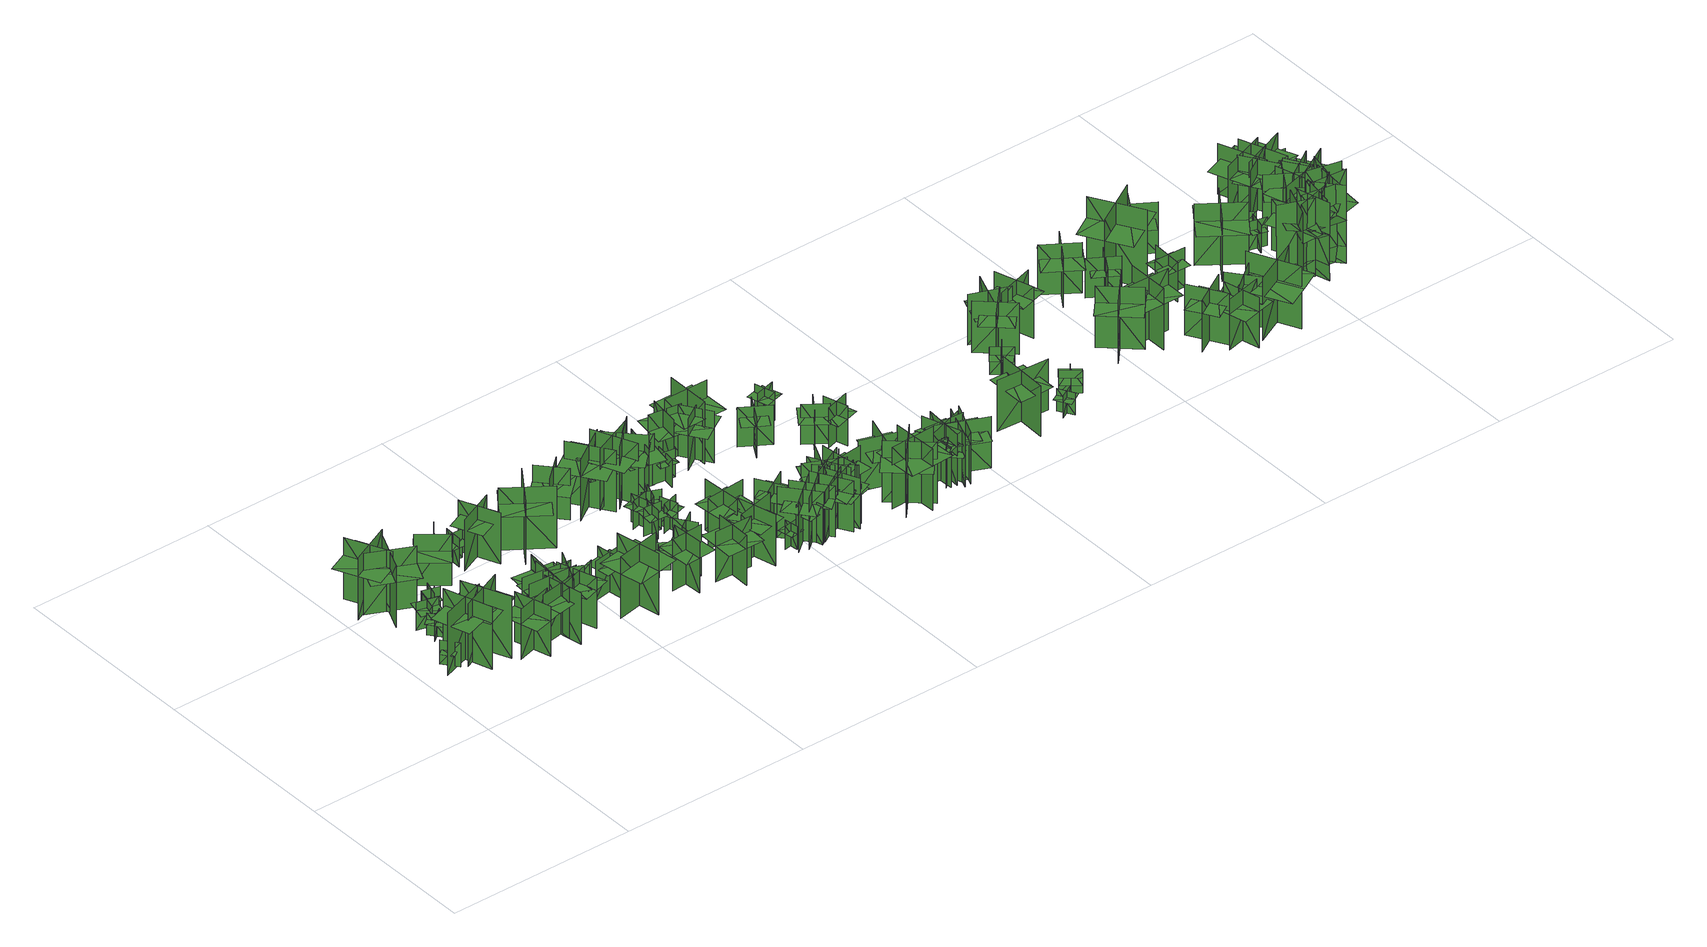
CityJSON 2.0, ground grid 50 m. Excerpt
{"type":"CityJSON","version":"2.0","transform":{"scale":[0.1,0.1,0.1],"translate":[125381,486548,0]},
"CityObjects":{
"tree1":{"type":"SolitaryVegetationObject","geometry":[{"type":"MultiSurface","lod":"1","boundaries":[[[0,1,2]],[[0,2,3]],[[4,5,6]],[[4,6,7]],[[8,9,10]],[[8,10,11]],[[8,11,12]],[[8,12,13]]]}]},
"tree2":{"type":"SolitaryVegetationObject","geometry":[{"type":"MultiSurface","lod":"1","boundaries":[[[14,15,16]],[[14,16,17]],[[18,19,20]],[[18,20,21]],[[22,23,24]],[[22,24,25]],[[22,26,27]],[[22,27,23]]]}]},
"tree3":{"type":"SolitaryVegetationObject","geometry":[{"type":"MultiSurface","lod":"1","boundaries":[[[28,29,30]],[[28,30,31]],[[32,33,34]],[[32,34,35]],[[36,37,38]],[[36,38,39]],[[36,39,40]],[[36,40,41]]]}]},
"tree4":{"type":"SolitaryVegetationObject","geometry":[{"type":"MultiSurface","lod":"1","boundaries":[[[42,43,44]],[[42,44,45]],[[46,47,48]],[[46,48,49]],[[50,51,52]],[[50,52,53]],[[50,53,54]],[[50,54,55]]]}]},
"tree5":{"type":"SolitaryVegetationObject","geometry":[{"type":"MultiSurface","lod":"1","boundaries":[[[56,57,58]],[[56,58,59]],[[60,61,62]],[[60,62,63]],[[64,65,66]],[[64,66,67]],[[64,68,69]],[[64,69,65]]]}]},
"tree6":{"type":"SolitaryVegetationObject","geometry":[{"type":"MultiSurface","lod":"1","boundaries":[[[70,71,72]],[[70,72,73]],[[74,75,76]],[[74,76,77]],[[78,79,80]],[[78,80,81]],[[78,81,82]],[[78,82,83]]]}]},
"tree7":{"type":"SolitaryVegetationObject","geometry":[{"type":"MultiSurface","lod":"1","boundaries":[[[84,85,86]],[[84,86,87]],[[88,89,90]],[[88,90,91]],[[92,93,94]],[[92,94,95]],[[92,95,96]],[[92,96,97]]]}]},
"tree8":{"type":"SolitaryVegetationObject","geometry":[{"type":"MultiSurface","lod":"1","boundaries":[[[98,99,100]],[[98,100,101]],[[102,103,104]],[[102,104,105]],[[106,107,108]],[[106,108,109]],[[106,109,110]],[[106,110,111]]]}]},
"tree9":{"type":"SolitaryVegetationObject","geometry":[{"type":"MultiSurface","lod":"1","boundaries":[[[112,113,114]],[[112,114,115]],[[116,117,118]],[[116,118,119]],[[120,121,122]],[[120,122,123]],[[120,123,124]],[[120,124,125]]]}]},
"tree10":{"type":"SolitaryVegetationObject","geometry":[{"type":"MultiSurface","lod":"1","boundaries":[[[126,127,128]],[[126,128,129]],[[130,131,132]],[[130,132,133]],[[134,135,136]],[[134,136,137]],[[134,138,139]],[[134,139,135]]]}]},
"tree11":{"type":"SolitaryVegetationObject","geometry":[{"type":"MultiSurface","lod":"1","boundaries":[[[140,141,142]],[[140,142,143]],[[144,145,146]],[[144,146,147]],[[148,149,150]],[[148,150,151]],[[148,152,153]],[[148,153,149]]]}]},
"tree12":{"type":"SolitaryVegetationObject","geometry":[{"type":"MultiSurface","lod":"1","boundaries":[[[154,155,156]],[[154,156,157]],[[158,159,160]],[[158,160,161]],[[162,163,164]],[[162,164,165]],[[162,165,166]],[[162,166,167]]]}]},
"tree13":{"type":"SolitaryVegetationObject","geometry":[{"type":"MultiSurface","lod":"1","boundaries":[[[168,169,170]],[[168,170,171]],[[172,173,174]],[[172,174,175]],[[176,177,178]],[[176,178,179]],[[176,179,180]],[[176,180,181]]]}]},
"tree14":{"type":"SolitaryVegetationObject","geometry":[{"type":"MultiSurface","lod":"1","boundaries":[[[182,183,184]],[[182,184,185]],[[186,187,188]],[[186,188,189]],[[190,191,192]],[[190,192,193]],[[190,194,195]],[[190,195,191]]]}]},
"tree15":{"type":"SolitaryVegetationObject","geometry":[{"type":"MultiSurface","lod":"1","boundaries":[[[196,197,198]],[[196,198,199]],[[200,201,202]],[[200,202,203]],[[204,205,206]],[[204,206,207]],[[204,208,209]],[[204,209,205]]]}]},
"tree16":{"type":"SolitaryVegetationObject","geometry":[{"type":"MultiSurface","lod":"1","boundaries":[[[210,211,212]],[[210,212,213]],[[214,215,216]],[[214,216,217]],[[218,219,220]],[[218,220,221]],[[218,222,223]],[[218,223,219]]]}]},
"tree17":{"type":"SolitaryVegetationObject","geometry":[{"type":"MultiSurface","lod":"1","boundaries":[[[224,225,226]],[[224,226,227]],[[228,229,230]],[[228,230,231]],[[232,233,234]],[[232,234,235]],[[232,236,237]],[[232,237,233]]]}]},
"tree18":{"type":"SolitaryVegetationObject","geometry":[{"type":"MultiSurface","lod":"1","boundaries":[[[238,239,240]],[[238,240,241]],[[242,243,244]],[[242,244,245]],[[246,247,248]],[[246,248,249]],[[246,250,251]],[[246,251,247]]]}]},
"tree19":{"type":"SolitaryVegetationObject","geometry":[{"type":"MultiSurface","lod":"1","boundaries":[[[252,253,254]],[[252,254,255]],[[256,257,258]],[[256,258,259]],[[260,261,262]],[[260,262,263]],[[260,263,264]],[[260,264,265]]]}]},
"tree20":{"type":"SolitaryVegetationObject","geometry":[{"type":"MultiSurface","lod":"1","boundaries":[[[266,267,268]],[[266,268,269]],[[270,271,272]],[[270,272,273]],[[274,275,276]],[[274,276,277]],[[274,278,279]],[[274,279,275]]]}]},
"tree21":{"type":"SolitaryVegetationObject","geometry":[{"type":"MultiSurface","lod":"1","boundaries":[[[280,281,282]],[[280,282,283]],[[284,285,286]],[[284,286,287]],[[288,289,290]],[[288,290,291]],[[288,291,292]],[[288,292,293]]]}]},
"tree22":{"type":"SolitaryVegetationObject","geometry":[{"type":"MultiSurface","lod":"1","boundaries":[[[294,295,296]],[[294,296,297]],[[298,299,300]],[[298,300,301]],[[302,303,304]],[[302,304,305]],[[302,306,307]],[[302,307,303]]]}]},
"tree23":{"type":"SolitaryVegetationObject","geometry":[{"type":"MultiSurface","lod":"1","boundaries":[[[308,309,310]],[[308,310,311]],[[312,313,314]],[[312,314,315]],[[316,317,318]],[[316,318,319]],[[316,320,321]],[[316,321,317]]]}]},
"tree24":{"type":"SolitaryVegetationObject","geometry":[{"type":"MultiSurface","lod":"1","boundaries":[[[322,323,324]],[[322,324,325]],[[326,327,328]],[[326,328,329]],[[330,331,327]],[[330,327,326]],[[332,333,323]],[[332,323,322]],[[322,323,334]],[[322,334,335]],[[322,336,337]],[[322,337,323]]]}]},
"tree25":{"type":"SolitaryVegetationObject","geometry":[{"type":"MultiSurface","lod":"1","boundaries":[[[338,339,340]],[[338,340,341]],[[342,343,344]],[[342,344,345]],[[346,347,348]],[[346,348,349]],[[346,349,350]],[[346,350,351]]]}]},
"tree26":{"type":"SolitaryVegetationObject","geometry":[{"type":"MultiSurface","lod":"1","boundaries":[[[352,353,354]],[[352,354,355]],[[356,357,358]],[[356,358,359]],[[360,361,362]],[[360,362,363]],[[360,364,365]],[[360,365,361]]]}]},
"tree27":{"type":"SolitaryVegetationObject","geometry":[{"type":"MultiSurface","lod":"1","boundaries":[[[366,367,368]],[[366,368,369]],[[370,371,372]],[[370,372,373]],[[374,375,376]],[[374,376,377]],[[374,378,379]],[[374,379,375]]]}]},
"tree28":{"type":"SolitaryVegetationObject","geometry":[{"type":"MultiSurface","lod":"1","boundaries":[[[380,381,382]],[[380,382,383]],[[384,385,386]],[[384,386,387]],[[388,389,390]],[[388,390,391]],[[388,391,392]],[[388,392,393]]]}]},
"tree29":{"type":"SolitaryVegetationObject","geometry":[{"type":"MultiSurface","lod":"1","boundaries":[[[394,395,396]],[[394,396,397]],[[398,399,400]],[[398,400,401]],[[402,403,404]],[[402,404,405]],[[402,406,407]],[[402,407,403]]]}]},
"tree30":{"type":"SolitaryVegetationObject","geometry":[{"type":"MultiSurface","lod":"1","boundaries":[[[408,409,410]],[[408,410,411]],[[412,413,414]],[[412,414,415]],[[416,417,418]],[[416,418,419]],[[416,420,421]],[[416,421,417]]]}]},
"tree31":{"type":"SolitaryVegetationObject","geometry":[{"type":"MultiSurface","lod":"1","boundaries":[[[422,423,424]],[[422,424,425]],[[426,427,428]],[[426,428,429]],[[430,431,432]],[[430,432,433]],[[430,434,435]],[[430,435,431]]]}]},
"tree32":{"type":"SolitaryVegetationObject","geometry":[{"type":"MultiSurface","lod":"1","boundaries":[[[436,437,438]],[[436,438,439]],[[440,441,442]],[[440,442,443]],[[444,445,446]],[[444,446,447]],[[444,447,448]],[[444,448,449]]]}]},
"tree33":{"type":"SolitaryVegetationObject","geometry":[{"type":"MultiSurface","lod":"1","boundaries":[[[450,451,452]],[[450,452,453]],[[454,455,456]],[[454,456,457]],[[458,459,460]],[[458,460,461]],[[458,462,463]],[[458,463,459]]]}]},
"tree34":{"type":"SolitaryVegetationObject","geometry":[{"type":"MultiSurface","lod":"1","boundaries":[[[464,465,466]],[[464,466,467]],[[468,469,470]],[[468,470,471]],[[472,473,474]],[[472,474,475]],[[472,476,477]],[[472,477,473]]]}]},
"tree35":{"type":"SolitaryVegetationObject","geometry":[{"type":"MultiSurface","lod":"1","boundaries":[[[478,479,480]],[[478,480,481]],[[482,483,484]],[[482,484,485]],[[486,487,488]],[[486,488,489]],[[486,489,490]],[[486,490,491]]]}]},
"tree36":{"type":"SolitaryVegetationObject","geometry":[{"type":"MultiSurface","lod":"1","boundaries":[[[492,493,494]],[[492,494,495]],[[496,497,498]],[[496,498,499]],[[500,501,502]],[[500,502,503]],[[500,504,505]],[[500,505,501]]]}]},
"tree37":{"type":"SolitaryVegetationObject","geometry":[{"type":"MultiSurface","lod":"1","boundaries":[[[506,507,508]],[[506,508,509]],[[510,511,512]],[[510,512,513]],[[514,515,516]],[[514,516,517]],[[514,517,518]],[[514,518,519]]]}]},
"tree38":{"type":"SolitaryVegetationObject","geometry":[{"type":"MultiSurface","lod":"1","boundaries":[[[520,521,522]],[[520,522,523]],[[524,525,526]],[[524,526,527]],[[528,529,530]],[[528,530,531]],[[528,532,533]],[[528,533,529]]]}]},
"tree39":{"type":"SolitaryVegetationObject","geometry":[{"type":"MultiSurface","lod":"1","boundaries":[[[534,535,536]],[[534,536,537]],[[538,539,540]],[[538,540,541]],[[542,543,544]],[[542,544,545]],[[542,545,546]],[[542,546,547]]]}]},
"tree40":{"type":"SolitaryVegetationObject","geometry":[{"type":"MultiSurface","lod":"1","boundaries":[[[548,549,550]],[[548,550,551]],[[552,553,554]],[[552,554,555]],[[556,557,558]],[[556,558,559]],[[556,560,561]],[[556,561,557]]]}]},
"tree41":{"type":"SolitaryVegetationObject","geometry":[{"type":"MultiSurface","lod":"1","boundaries":[[[562,563,564]],[[562,564,565]],[[566,567,568]],[[566,568,569]],[[570,571,572]],[[570,572,573]],[[570,574,575]],[[570,575,571]]]}]},
"tree42":{"type":"SolitaryVegetationObject","geometry":[{"type":"MultiSurface","lod":"1","boundaries":[[[576,577,578]],[[576,578,579]],[[580,581,582]],[[580,582,583]],[[584,585,586]],[[584,586,587]],[[584,588,589]],[[584,589,585]]]}]},
"tree43":{"type":"SolitaryVegetationObject","geometry":[{"type":"MultiSurface","lod":"1","boundaries":[[[590,591,592]],[[590,592,593]],[[594,595,596]],[[594,596,597]],[[598,599,600]],[[598,600,601]],[[598,602,603]],[[598,603,599]]]}]},
"tree44":{"type":"SolitaryVegetationObject","geometry":[{"type":"MultiSurface","lod":"1","boundaries":[[[604,605,606]],[[604,606,607]],[[608,609,610]],[[608,610,611]],[[612,613,614]],[[612,614,615]],[[612,616,617]],[[612,617,613]]]}]},
"tree45":{"type":"SolitaryVegetationObject","geometry":[{"type":"MultiSurface","lod":"1","boundaries":[[[618,619,620]],[[618,620,621]],[[622,623,624]],[[622,624,625]],[[626,627,628]],[[626,628,629]],[[626,630,631]],[[626,631,627]]]}]},
"tree46":{"type":"SolitaryVegetationObject","geometry":[{"type":"MultiSurface","lod":"1","boundaries":[[[632,633,634]],[[632,634,635]],[[636,637,638]],[[636,638,639]],[[640,641,642]],[[640,642,643]],[[640,643,644]],[[640,644,645]]]}]},
"tree47":{"type":"SolitaryVegetationObject","geometry":[{"type":"MultiSurface","lod":"1","boundaries":[[[646,647,648]],[[646,648,649]],[[650,651,652]],[[650,652,653]],[[654,655,656]],[[654,656,657]],[[654,658,659]],[[654,659,655]]]}]},
"tree48":{"type":"SolitaryVegetationObject","geometry":[{"type":"MultiSurface","lod":"1","boundaries":[[[660,661,662]],[[660,662,663]],[[664,665,666]],[[664,666,667]],[[668,669,670]],[[668,670,671]],[[668,672,673]],[[668,673,669]]]}]},
"tree49":{"type":"SolitaryVegetationObject","geometry":[{"type":"MultiSurface","lod":"1","boundaries":[[[674,675,676]],[[674,676,677]],[[678,679,680]],[[678,680,681]],[[682,683,684]],[[682,684,685]],[[682,686,687]],[[682,687,683]]]}]},
"tree50":{"type":"SolitaryVegetationObject","geometry":[{"type":"MultiSurface","lod":"1","boundaries":[[[688,689,690]],[[688,690,691]],[[692,693,694]],[[692,694,695]],[[696,697,698]],[[696,698,699]],[[696,700,701]],[[696,701,697]]]}]},
"tree51":{"type":"SolitaryVegetationObject","geometry":[{"type":"MultiSurface","lod":"1","boundaries":[[[702,703,704]],[[702,704,705]],[[706,707,708]],[[706,708,709]],[[710,711,712]],[[710,712,713]],[[710,713,714]],[[710,714,715]]]}]},
"tree52":{"type":"SolitaryVegetationObject","geometry":[{"type":"MultiSurface","lod":"1","boundaries":[[[716,717,718]],[[716,718,719]],[[720,721,722]],[[720,722,723]],[[724,725,726]],[[724,726,727]],[[724,727,728]],[[724,728,729]]]}]},
"tree53":{"type":"SolitaryVegetationObject","geometry":[{"type":"MultiSurface","lod":"1","boundaries":[[[730,731,732]],[[730,732,733]],[[734,735,736]],[[734,736,737]],[[738,739,740]],[[738,740,741]],[[738,742,743]],[[738,743,739]]]}]},
"tree54":{"type":"SolitaryVegetationObject","geometry":[{"type":"MultiSurface","lod":"1","boundaries":[[[744,745,746]],[[744,746,747]],[[748,749,750]],[[748,750,751]],[[752,753,754]],[[752,754,755]],[[752,756,757]],[[752,757,753]]]}]},
"tree55":{"type":"SolitaryVegetationObject","geometry":[{"type":"MultiSurface","lod":"1","boundaries":[[[758,759,760]],[[758,760,761]],[[762,763,764]],[[762,764,765]],[[766,767,768]],[[766,768,769]],[[766,769,770]],[[766,770,771]]]}]},
"tree56":{"type":"SolitaryVegetationObject","geometry":[{"type":"MultiSurface","lod":"1","boundaries":[[[772,773,774]],[[772,774,775]],[[776,777,778]],[[776,778,779]],[[780,781,782]],[[780,782,783]],[[780,784,785]],[[780,785,781]]]}]},
"tree57":{"type":"SolitaryVegetationObject","geometry":[{"type":"MultiSurface","lod":"1","boundaries":[[[786,787,788]],[[786,788,789]],[[790,791,792]],[[790,792,793]],[[794,795,796]],[[794,796,797]],[[794,797,798]],[[794,798,799]]]}]},
"tree58":{"type":"SolitaryVegetationObject","geometry":[{"type":"MultiSurface","lod":"1","boundaries":[[[800,801,802]],[[800,802,803]],[[804,805,806]],[[804,806,807]],[[808,809,810]],[[808,810,811]],[[808,812,813]],[[808,813,809]]]}]},
"tree59":{"type":"SolitaryVegetationObject","geometry":[{"type":"MultiSurface","lod":"1","boundaries":[[[814,815,816]],[[814,816,817]],[[818,819,820]],[[818,820,821]],[[822,823,824]],[[822,824,825]],[[822,825,826]],[[822,826,827]]]}]},
"tree60":{"type":"SolitaryVegetationObject","geometry":[{"type":"MultiSurface","lod":"1","boundaries":[[[828,829,830]],[[828,830,831]],[[832,833,834]],[[832,834,835]],[[836,837,838]],[[836,838,839]],[[836,840,841]],[[836,841,837]]]}]},
"tree61":{"type":"SolitaryVegetationObject","geometry":[{"type":"MultiSurface","lod":"1","boundaries":[[[842,843,844]],[[842,844,845]],[[846,847,848]],[[846,848,849]],[[850,851,852]],[[850,852,853]],[[850,853,854]],[[850,854,855]]]}]},
"tree62":{"type":"SolitaryVegetationObject","geometry":[{"type":"MultiSurface","lod":"1","boundaries":[[[856,857,858]],[[856,858,859]],[[860,861,862]],[[860,862,863]],[[864,865,866]],[[864,866,867]],[[864,868,869]],[[864,869,865]]]}]},
"tree63":{"type":"SolitaryVegetationObject","geometry":[{"type":"MultiSurface","lod":"1","boundaries":[[[870,871,872]],[[870,872,873]],[[874,875,876]],[[874,876,877]],[[878,879,880]],[[878,880,881]],[[878,882,883]],[[878,883,879]]]}]},
"tree64":{"type":"SolitaryVegetationObject","geometry":[{"type":"MultiSurface","lod":"1","boundaries":[[[884,885,886]],[[884,886,887]],[[888,889,890]],[[888,890,891]],[[892,893,894]],[[892,894,895]],[[892,896,897]],[[892,897,893]]]}]},
"tree65":{"type":"SolitaryVegetationObject","geometry":[{"type":"MultiSurface","lod":"1","boundaries":[[[898,899,900]],[[898,900,901]],[[902,903,904]],[[902,904,905]],[[906,907,908]],[[906,908,909]],[[906,910,911]],[[906,911,907]]]}]},
"tree66":{"type":"SolitaryVegetationObject","geometry":[{"type":"MultiSurface","lod":"1","boundaries":[[[912,913,914]],[[912,914,915]],[[916,917,918]],[[916,918,919]],[[920,921,922]],[[920,922,923]],[[920,924,925]],[[920,925,921]]]}]},
"tree67":{"type":"SolitaryVegetationObject","geometry":[{"type":"MultiSurface","lod":"1","boundaries":[[[926,927,928]],[[926,928,929]],[[930,931,932]],[[930,932,933]],[[934,935,936]],[[934,936,937]],[[934,938,939]],[[934,939,935]]]}]},
"tree68":{"type":"SolitaryVegetationObject","geometry":[{"type":"MultiSurface","lod":"1","boundaries":[[[940,941,942]],[[940,942,943]],[[944,945,946]],[[944,946,947]],[[948,949,950]],[[948,950,951]],[[948,951,952]],[[948,952,953]]]}]},
"tree69":{"type":"SolitaryVegetationObject","geometry":[{"type":"MultiSurface","lod":"1","boundaries":[[[954,955,956]],[[954,956,957]],[[958,959,960]],[[958,960,961]],[[962,963,964]],[[962,964,965]],[[962,965,966]],[[962,966,967]]]}]},
"tree70":{"type":"SolitaryVegetationObject","geometry":[{"type":"MultiSurface","lod":"1","boundaries":[[[968,969,970]],[[968,970,971]],[[972,973,974]],[[972,974,975]],[[976,977,978]],[[976,978,979]],[[976,979,980]],[[976,980,981]]]}]},
"tree71":{"type":"SolitaryVegetationObject","geometry":[{"type":"MultiSurface","lod":"1","boundaries":[[[982,983,984]],[[982,984,985]],[[986,987,988]],[[986,988,989]],[[990,991,992]],[[990,992,993]],[[990,993,994]],[[990,994,995]]]}]},
"tree72":{"type":"SolitaryVegetationObject","geometry":[{"type":"MultiSurface","lod":"1","boundaries":[[[996,997,998]],[[996,998,999]],[[1000,1001,1002]],[[1000,1002,1003]],[[1004,1005,1006]],[[1004,1006,1007]],[[1004,1008,1009]],[[1004,1009,1005]]]}]},
"tree73":{"type":"SolitaryVegetationObject","geometry":[{"type":"MultiSurface","lod":"1","boundaries":[[[1010,1011,1012]],[[1010,1012,1013]],[[1014,1015,1016]],[[1014,1016,1017]],[[1018,1019,1020]],[[1018,1020,1021]],[[1018,1021,1022]],[[1018,1022,1023]]]}]},
"tree74":{"type":"SolitaryVegetationObject","geometry":[{"type":"MultiSurface","lod":"1","boundaries":[[[1024,1025,1026]],[[1024,1026,1027]],[[1028,1029,1030]],[[1028,1030,1031]],[[1032,1033,1034]],[[1032,1034,1035]],[[1032,1035,1036]],[[1032,1036,1037]]]}]},
"tree75":{"type":"SolitaryVegetationObject","geometry":[{"type":"MultiSurface","lod":"1","boundaries":[[[1038,1039,1040]],[[1038,1040,1041]],[[1042,1043,1044]],[[1042,1044,1045]],[[1046,1047,1048]],[[1046,1048,1049]],[[1046,1050,1051]],[[1046,1051,1047]]]}]},
"tree76":{"type":"SolitaryVegetationObject","geometry":[{"type":"MultiSurface","lod":"1","boundaries":[[[1052,1053,1054]],[[1052,1054,1055]],[[1056,1057,1058]],[[1056,1058,1059]],[[1060,1061,1062]],[[1060,1062,1063]],[[1060,1063,1064]],[[1060,1064,1065]]]}]},
"tree77":{"type":"SolitaryVegetationObject","geometry":[{"type":"MultiSurface","lod":"1","boundaries":[[[1066,1067,1068]],[[1066,1068,1069]],[[1070,1071,1072]],[[1070,1072,1073]],[[1074,1075,1076]],[[1074,1076,1077]],[[1074,1077,1078]],[[1074,1078,1079]]]}]},
"tree78":{"type":"SolitaryVegetationObject","geometry":[{"type":"MultiSurface","lod":"1","boundaries":[[[1080,1081,1082]],[[1080,1082,1083]],[[1084,1085,1086]],[[1084,1086,1087]],[[1088,1089,1090]],[[1088,1090,1091]],[[1088,1091,1092]],[[1088,1092,1093]]]}]},
"tree79":{"type":"SolitaryVegetationObject","geometry":[{"type":"MultiSurface","lod":"1","boundaries":[[[1094,1095,1096]],[[1094,1096,1097]],[[1098,1099,1100]],[[1098,1100,1101]],[[1102,1103,1104]],[[1102,1104,1105]],[[1102,1106,1107]],[[1102,1107,1103]]]}]},
"tree80":{"type":"SolitaryVegetationObject","geometry":[{"type":"MultiSurface","lod":"1","boundaries":[[[1108,1109,1110]],[[1108,1110,1111]],[[1112,1113,1114]],[[1112,1114,1115]],[[1116,1117,1118]],[[1116,1118,1119]],[[1116,1119,1120]],[[1116,1120,1121]]]}]},
"tree81":{"type":"SolitaryVegetationObject","geometry":[{"type":"MultiSurface","lod":"1","boundaries":[[[1122,1123,1124]],[[1122,1124,1125]],[[1126,1127,1128]],[[1126,1128,1129]],[[1130,1131,1132]],[[1130,1132,1133]],[[1130,1133,1134]],[[1130,1134,1135]]]}]},
"tree82":{"type":"SolitaryVegetationObject","geometry":[{"type":"MultiSurface","lod":"1","boundaries":[[[1136,1137,1138]],[[1136,1138,1139]],[[1140,1141,1142]],[[1140,1142,1143]],[[1144,1145,1146]],[[1144,1146,1147]],[[1144,1147,1148]],[[1144,1148,1149]]]}]},
"tree83":{"type":"SolitaryVegetationObject","geometry":[{"type":"MultiSurface","lod":"1","boundaries":[[[1150,1151,1152]],[[1150,1152,1153]],[[1154,1155,1156]],[[1154,1156,1157]],[[1158,1159,1160]],[[1158,1160,1161]],[[1158,1161,1162]],[[1158,1162,1163]]]}]},
"tree84":{"type":"SolitaryVegetationObject","geometry":[{"type":"MultiSurface","lod":"1","boundaries":[[[1164,1165,1166]],[[1164,1166,1167]],[[1168,1169,1170]],[[1168,1170,1171]],[[1172,1173,1174]],[[1172,1174,1175]],[[1172,1176,1177]],[[1172,1177,1173]]]}]},
"tree85":{"type":"SolitaryVegetationObject","geometry":[{"type":"MultiSurface","lod":"1","boundaries":[[[1178,1179,1180]],[[1178,1180,1181]],[[1182,1183,1184]],[[1182,1184,1185]],[[1186,1187,1188]],[[1186,1188,1189]],[[1186,1189,1190]],[[1186,1190,1191]]]}]},
"tree86":{"type":"SolitaryVegetationObject","geometry":[{"type":"MultiSurface","lod":"1","boundaries":[[[1192,1193,1194]],[[1192,1194,1195]],[[1196,1197,1198]],[[1196,1198,1199]],[[1200,1201,1202]],[[1200,1202,1203]],[[1200,1203,1204]],[[1200,1204,1205]]]}]},
"tree87":{"type":"SolitaryVegetationObject","geometry":[{"type":"MultiSurface","lod":"1","boundaries":[[[1206,1207,1208]],[[1206,1208,1209]],[[1210,1211,1212]],[[1210,1212,1213]],[[1214,1215,1216]],[[1214,1216,1217]],[[1214,1217,1218]],[[1214,1218,1219]]]}]},
"tree88":{"type":"SolitaryVegetationObject","geometry":[{"type":"MultiSurface","lod":"1","boundaries":[[[1220,1221,1222]],[[1220,1222,1223]],[[1224,1225,1226]],[[1224,1226,1227]],[[1228,1229,1225]],[[1228,1225,1224]],[[1230,1231,1221]],[[1230,1221,1220]],[[1232,1233,1234]],[[1232,1234,1235]],[[1236,1237,1238]],[[1236,1238,1239]]]}]},
"tree89":{"type":"SolitaryVegetationObject","geometry":[{"type":"MultiSurface","lod":"1","boundaries":[[[1240,1241,1242]],[[1240,1242,1243]],[[1244,1245,1246]],[[1244,1246,1247]],[[1248,1249,1245]],[[1248,1245,1244]],[[1250,1251,1241]],[[1250,1241,1240]],[[1252,1253,1254]],[[1252,1254,1255]],[[1256,1257,1258]],[[1256,1258,1259]]]}]},
"tree90":{"type":"SolitaryVegetationObject","geometry":[{"type":"MultiSurface","lod":"1","boundaries":[[[1260,1261,1262]],[[1260,1262,1263]],[[1264,1265,1266]],[[1264,1266,1267]],[[1268,1269,1270]],[[1268,1270,1271]],[[1268,1271,1272]],[[1268,1272,1273]]]}]},
"tree91":{"type":"SolitaryVegetationObject","geometry":[{"type":"MultiSurface","lod":"1","boundaries":[[[1274,1275,1276]],[[1274,1276,1277]],[[1278,1279,1280]],[[1278,1280,1281]],[[1282,1283,1279]],[[1282,1279,1278]],[[1284,1285,1275]],[[1284,1275,1274]],[[1286,1287,1288]],[[1286,1288,1289]],[[1290,1291,1292]],[[1290,1292,1293]]]}]},
"tree92":{"type":"SolitaryVegetationObject","geometry":[{"type":"MultiSurface","lod":"1","boundaries":[[[1294,1295,1296]],[[1294,1296,1297]],[[1298,1299,1300]],[[1298,1300,1301]],[[1302,1303,1304]],[[1302,1304,1305]],[[1302,1306,1307]],[[1302,1307,1303]]]}]},
"tree93":{"type":"SolitaryVegetationObject","geometry":[{"type":"MultiSurface","lod":"1","boundaries":[[[1308,1309,1310]],[[1308,1310,1311]],[[1312,1313,1314]],[[1312,1314,1315]],[[1316,1317,1318]],[[1316,1318,1319]],[[1316,1319,1320]],[[1316,1320,1321]]]}]},
"tree94":{"type":"SolitaryVegetationObject","geometry":[{"type":"MultiSurface","lod":"1","boundaries":[[[1322,1323,1324]],[[1322,1324,1325]],[[1326,1327,1328]],[[1326,1328,1329]],[[1330,1331,1327]],[[1330,1327,1326]],[[1332,1333,1323]],[[1332,1323,1322]],[[1334,1335,1336]],[[1334,1336,1337]],[[1338,1339,1340]],[[1338,1340,1341]]]}]},
"tree95":{"type":"SolitaryVegetationObject","geometry":[{"type":"MultiSurface","lod":"1","boundaries":[[[1342,1343,1344]],[[1342,1344,1345]],[[1346,1347,1348]],[[1346,1348,1349]],[[1350,1351,1347]],[[1350,1347,1346]],[[1352,1353,1343]],[[1352,1343,1342]],[[1354,1355,1356]],[[1354,1356,1357]],[[1358,1359,1360]],[[1358,1360,1361]]]}]},
"tree96":{"type":"SolitaryVegetationObject","geometry":[{"type":"MultiSurface","lod":"1","boundaries":[[[1362,1363,1364]],[[1362,1364,1365]],[[1366,1367,1368]],[[1366,1368,1369]],[[1370,1371,1367]],[[1370,1367,1366]],[[1372,1373,1363]],[[1372,1363,1362]],[[1374,1375,1376]],[[1374,1376,1377]],[[1378,1379,1380]],[[1378,1380,1381]]]}]},
"tree97":{"type":"SolitaryVegetationObject","geometry":[{"type":"MultiSurface","lod":"1","boundaries":[[[1382,1383,1384]],[[1382,1384,1385]],[[1386,1387,1388]],[[1386,1388,1389]],[[1390,1391,1392]],[[1390,1392,1393]],[[1390,1393,1394]],[[1390,1394,1395]]]}]},
"tree98":{"type":"SolitaryVegetationObject","geometry":[{"type":"MultiSurface","lod":"1","boundaries":[[[1396,1397,1398]],[[1396,1398,1399]],[[1400,1401,1402]],[[1400,1402,1403]],[[1404,1405,1406]],[[1404,1406,1407]],[[1404,1407,1408]],[[1404,1408,1409]]]}]},
"tree99":{"type":"SolitaryVegetationObject","geometry":[{"type":"MultiSurface","lod":"1","boundaries":[[[1410,1411,1412]],[[1410,1412,1413]],[[1414,1415,1416]],[[1414,1416,1417]],[[1418,1419,1420]],[[1418,1420,1421]],[[1418,1421,1422]],[[1418,1422,1423]]]}]},
"tree100":{"type":"SolitaryVegetationObject","geometry":[{"type":"MultiSurface","lod":"1","boundaries":[[[1424,1425,1426]],[[1424,1426,1427]],[[1428,1429,1430]],[[1428,1430,1431]],[[1432,1433,1434]],[[1432,1434,1435]],[[1432,1436,1437]],[[1432,1437,1433]]]}]},
"tree101":{"type":"SolitaryVegetationObject","geometry":[{"type":"MultiSurface","lod":"1","boundaries":[[[1438,1439,1440]],[[1438,1440,1441]],[[1442,1443,1444]],[[1442,1444,1445]],[[1446,1447,1448]],[[1446,1448,1449]],[[1446,1449,1450]],[[1446,1450,1451]]]}]},
"tree102":{"type":"SolitaryVegetationObject","geometry":[{"type":"MultiSurface","lod":"1","boundaries":[[[1452,1453,1454]],[[1452,1454,1455]],[[1456,1457,1458]],[[1456,1458,1459]],[[1460,1461,1462]],[[1460,1462,1463]],[[1460,1463,1464]],[[1460,1464,1465]]]}]},
"tree103":{"type":"SolitaryVegetationObject","geometry":[{"type":"MultiSurface","lod":"1","boundaries":[[[1466,1467,1468]],[[1466,1468,1469]],[[1470,1471,1472]],[[1470,1472,1473]],[[1474,1475,1476]],[[1474,1476,1477]],[[1474,1477,1478]],[[1474,1478,1479]]]}]},
"tree104":{"type":"SolitaryVegetationObject","geometry":[{"type":"MultiSurface","lod":"1","boundaries":[[[1480,1481,1482]],[[1480,1482,1483]],[[1484,1485,1486]],[[1484,1486,1487]],[[1488,1489,1490]],[[1488,1490,1491]],[[1488,1491,1492]],[[1488,1492,1493]]]}]},
"tree105":{"type":"SolitaryVegetationObject","geometry":[{"type":"MultiSurface","lod":"1","boundaries":[[[1494,1495,1496]],[[1494,1496,1497]],[[1498,1499,1500]],[[1498,1500,1501]],[[1502,1503,1504]],[[1502,1504,1505]],[[1502,1505,1506]],[[1502,1506,1507]]]}]}
},
"vertices":[
[89,236,30],[50,207,30],[50,207,96],[89,236,96],[55,241,30],[84,202,30],[84,202,96],[55,241,96],[58,237,71],[42,225,71],[62,197,71],[79,209,71],[95,221,71],[75,249,71],
[47,203,23],[171,245,23],[171,245,195],[47,203,195],[139,158,23],[98,282,23],[98,282,195],[139,158,195],[58,207,151],[171,245,151],[154,293,151],[42,256,151],[74,158,151],[187,196,151],
[102,318,27],[137,345,27],[137,345,88],[102,318,88],[131,314,27],[104,349,27],[104,349,88],[131,314,88],[131,314,71],[149,328,71],[122,363,71],[104,349,71],[87,335,71],[114,300,71],
[129,396,26],[115,343,26],[115,343,103],[129,396,103],[97,378,26],[151,364,26],[151,364,103],[97,378,103],[97,378,82],[90,351,82],[143,337,82],[151,364,82],[158,390,82],[104,405,82],
[103,200,24],[222,251,24],[222,251,196],[103,200,196],[198,162,24],[147,282,24],[147,282,196],[198,162,196],[113,204,151],[222,251,151],[202,298,151],[92,251,151],[133,157,151],[242,204,151],
[34,505,13],[144,557,13],[144,557,183],[34,505,183],[110,477,13],[58,587,13],[58,587,183],[110,477,183],[110,477,135],[165,503,135],[113,613,135],[58,587,135],[3,561,135],[55,451,135],
[132,541,12],[82,430,12],[82,430,181],[132,541,181],[56,513,12],[167,462,12],[167,462,181],[56,513,181],[56,513,133],[31,458,133],[141,407,133],[167,462,133],[192,518,133],[82,568,133],
[151,380,25],[165,422,25],[165,422,102],[151,380,102],[178,393,25],[178,393,102],[135,407,102],[135,407,25],[176,393,78],[182,411,78],[148,423,78],[142,405,78],[136,387,78],[170,375,78],
[217,151,20],[313,178,20],[313,178,158],[217,151,158],[274,118,20],[248,214,20],[248,214,158],[274,118,158],[274,118,119],[322,132,119],[296,228,119],[248,214,119],[200,201,119],[226,105,119],
[271,530,19],[218,463,19],[218,463,161],[271,530,161],[206,522,19],[273,469,19],[273,469,161],[206,522,161],[206,522,115],[273,469,115],[302,506,115],[235,559,115],[177,485,115],[245,433,115],
[285,157,22],[389,177,22],[389,177,163],[285,157,163],[355,110,22],[335,215,22],[335,215,163],[355,110,163],[294,159,126],[389,177,126],[382,218,126],[286,200,126],[302,118,126],[397,136,126],
[350,266,28],[343,137,28],[343,137,167],[350,266,167],[282,204,28],[411,196,28],[411,196,167],[282,204,167],[287,203,129],[284,147,129],[402,140,129],[405,197,129],[409,253,129],[291,260,129],
[287,235,25],[415,222,25],[415,222,165],[287,235,165],[346,164,25],[359,293,25],[359,293,165],[346,164,165],[347,169,126],[403,164,126],[414,282,126],[358,287,126],[302,293,126],[291,175,126],
[415,252,27],[371,155,27],[371,155,168],[415,252,168],[337,222,27],[433,178,27],[433,178,168],[337,222,168],[411,244,131],[371,155,131],[409,138,131],[450,226,131],[373,261,131],[333,173,131],
[385,233,25],[418,132,25],[418,132,166],[385,233,166],[348,158,25],[449,191,25],[449,191,166],[348,158,166],[388,225,130],[418,132,130],[458,145,130],[428,237,130],[348,212,130],[378,119,130],
[332,515,18],[334,562,18],[334,562,97],[332,515,97],[359,539,18],[311,541,18],[311,541,97],[359,539,97],[359,539,71],[311,541,71],[310,515,71],[358,514,71],[359,565,71],[312,567,71],
[334,498,16],[432,541,16],[432,541,157],[334,498,157],[413,468,16],[370,566,16],[370,566,157],[413,468,157],[343,502,120],[432,541,120],[415,579,120],[326,540,120],[359,463,120],[449,502,120],
[482,216,25],[564,229,25],[564,229,134],[482,216,134],[535,178,25],[523,259,25],[523,259,134],[535,178,134],[489,217,106],[564,229,106],[559,261,106],[484,249,106],[494,185,106],[569,196,106],
[563,92,19],[540,211,19],[540,211,188],[563,92,188],[609,159,19],[489,135,19],[489,135,188],[609,159,188],[609,159,141],[597,218,141],[478,195,141],[489,135,141],[501,76,141],[620,99,141],
[550,439,14],[443,514,14],[443,514,186],[550,439,186],[531,540,14],[457,434,14],[457,434,186],[531,540,186],[541,445,142],[443,514,142],[414,472,142],[511,403,142],[570,487,142],[473,556,142],
[676,241,25],[647,194,25],[647,194,102],[676,241,102],[640,233,25],[687,203,25],[687,203,102],[640,233,102],[640,233,80],[626,209,80],[673,180,80],[687,203,80],[702,227,80],[655,256,80],
[690,103,16],[685,188,16],[685,188,158],[690,103,158],[734,152,16],[648,147,16],[648,147,158],[734,152,158],[734,152,112],[648,147,112],[651,100,112],[736,105,112],[731,198,112],[646,193,112],
[580,562,19],[637,498,19],[637,498,161],[580,562,161],[576,496,19],[640,553,19],[640,553,161],[576,496,161],[576,496,115],[640,553,115],[609,588,115],[545,531,115],[607,461,115],[671,518,115],
[766,231,78],[716,198,78],[733,172,78],[783,205,78],[758,190,78],[725,240,78],[722,238,133],[755,188,133],[755,188,24],[722,238,24],[764,233,24],[715,200,24],[716,198,133],[766,231,133],[749,256,78],[699,223,78],
[794,161,13],[792,62,13],[792,62,152],[794,161,152],[746,116,13],[846,113,13],[846,113,152],[746,116,152],[746,116,113],[745,66,113],[844,64,113],[846,113,113],[847,163,113],[747,166,113],
[735,306,30],[740,354,30],[740,354,109],[735,306,109],[763,330,30],[716,334,30],[716,334,109],[763,330,109],[763,330,84],[716,334,84],[713,308,84],[761,304,84],[766,355,84],[718,360,84],
[741,349,31],[729,395,31],[729,395,109],[741,349,109],[759,381,31],[713,369,31],[713,369,109],[759,381,109],[759,381,84],[713,369,84],[720,344,84],[766,356,84],[753,406,84],[707,394,84],
[674,566,13],[742,465,13],[742,465,182],[674,566,182],[658,487,13],[759,554,13],[759,554,182],[658,487,182],[658,487,135],[692,436,135],[793,504,135],[759,554,135],[726,605,135],[624,538,135],
[805,331,29],[760,316,29],[760,316,108],[805,331,108],[772,347,29],[787,302,29],[787,302,108],[772,347,108],[772,347,82],[787,302,82],[812,310,82],[796,355,82],[747,338,82],[763,294,82],
[794,367,29],[750,386,29],[750,386,107],[794,367,107],[780,401,29],[762,357,29],[762,357,107],[780,401,107],[780,401,82],[762,357,82],[786,347,82],[804,391,82],[756,411,82],[738,367,82],
[778,521,16],[713,534,16],[713,534,126],[778,521,126],[749,563,16],[737,498,16],[737,498,126],[749,563,126],[749,563,90],[737,498,90],[772,491,90],[785,556,90],[714,570,90],[701,505,90],
[740,558,21],[790,447,21],[790,447,190],[740,558,190],[711,483,21],[822,532,21],[822,532,190],[711,483,190],[711,483,143],[735,427,143],[847,476,143],[822,532,143],[797,588,143],[686,538,143],
[891,82,12],[865,185,12],[865,185,153],[891,82,153],[934,155,12],[831,129,12],[831,129,153],[934,155,153],[889,91,117],[865,185,117],[825,175,117],[848,81,117],[930,101,117],[906,196,117],
[910,222,21],[804,214,21],[804,214,162],[910,222,162],[846,277,21],[853,171,21],[853,171,162],[846,277,162],[901,221,125],[804,214,125],[807,172,125],[904,180,125],[897,263,125],[800,256,125],
[749,461,20],[836,545,20],[836,545,189],[749,461,189],[830,459,20],[745,546,20],[745,546,189],[830,459,189],[830,459,142],[873,501,142],[789,589,142],[745,546,142],[701,504,142],[786,416,142],
[783,499,21],[866,483,21],[866,483,163],[783,499,163],[819,445,21],[836,529,21],[836,529,163],[819,445,163],[819,445,117],[836,529,117],[790,538,117],[774,454,117],[865,436,117],[881,520,117],
[813,517,21],[850,540,21],[850,540,83],[813,517,83],[841,510,21],[818,547,21],[818,547,83],[841,510,83],[841,510,65],[860,522,65],[836,559,65],[818,547,65],[799,535,65],[823,498,65],
[966,97,15],[960,134,15],[960,134,78],[966,97,78],[983,120,15],[945,114,15],[945,114,78],[983,120,78],[983,120,57],[945,114,57],[948,94,57],[986,100,57],[979,141,57],[942,135,57],
[918,473,25],[860,481,25],[860,481,103],[918,473,103],[895,503,25],[895,503,103],[887,445,103],[887,445,25],[895,503,78],[871,506,78],[865,460,78],[889,457,78],[913,453,78],[919,499,78],
[1044,154,14],[961,87,14],[961,87,155],[1044,154,155],[960,162,14],[1027,79,14],[1027,79,155],[960,162,155],[1037,148,119],[961,87,119],[987,54,119],[1063,115,119],[1011,181,119],[935,120,119],
[1019,222,26],[948,179,26],[948,179,136],[1019,222,136],[955,237,26],[997,166,26],[997,166,136],[955,237,136],[1013,218,108],[948,179,108],[964,151,108],[1029,190,108],[996,246,108],[931,208,108],
[1020,74,15],[1001,155,15],[1001,155,125],[1020,74,125],[1054,130,15],[974,111,15],[974,111,125],[1054,130,125],[1018,81,96],[1001,155,96],[969,147,96],[986,74,96],[1050,88,96],[1033,162,96],
[995,164,14],[1062,82,14],[1062,82,155],[995,164,155],[987,81,14],[1069,148,14],[1069,148,155],[987,81,155],[1001,157,119],[1062,82,119],[1095,109,119],[1033,184,119],[968,131,119],[1030,55,119],
[933,498,19],[945,582,19],[945,582,161],[933,498,161],[986,537,19],[901,549,19],[901,549,161],[986,537,161],[986,537,115],[901,549,115],[894,503,115],[979,491,115],[992,583,115],[908,595,115],
[1054,164,13],[1107,72,13],[1107,72,153],[1054,164,153],[1033,82,13],[1125,136,13],[1125,136,153],[1033,82,153],[1058,156,117],[1107,72,117],[1144,93,117],[1095,177,117],[1022,135,117],[1071,51,117],
[1061,94,15],[1157,135,15],[1157,135,154],[1061,94,154],[1124,69,15],[1124,69,154],[1082,165,154],[1082,165,15],[1124,69,110],[1164,87,110],[1131,163,110],[1091,146,110],[1050,129,110],[1084,52,110],
[1149,147,18],[1053,191,18],[1053,191,159],[1149,147,159],[1119,226,18],[1075,129,18],[1075,129,159],[1119,226,159],[1141,151,122],[1053,191,122],[1035,153,122],[1124,113,122],[1159,189,122],[1070,230,122],
[959,478,21],[1031,524,21],[1031,524,163],[959,478,163],[1023,464,21],[977,536,21],[977,536,163],[1023,464,163],[1023,464,117],[977,536,117],[937,511,117],[984,439,117],[1062,489,117],[1016,561,117],
[1130,111,17],[1080,205,17],[1080,205,158],[1130,111,158],[1154,191,17],[1060,141,17],[1060,141,158],[1154,191,158],[1126,119,122],[1080,205,122],[1043,185,122],[1089,99,122],[1163,138,122],[1117,224,122],
[1156,186,15],[1087,104,15],[1087,104,156],[1156,186,156],[1072,178,15],[1153,110,15],[1153,110,156],[1072,178,156],[1150,179,120],[1087,104,120],[1119,77,120],[1182,152,120],[1118,206,120],[1055,131,120],
[1138,84,16],[1115,162,16],[1115,162,125],[1138,84,125],[1163,130,16],[1163,130,125],[1084,107,125],[1084,107,16],[1163,130,90],[1153,162,90],[1091,144,90],[1100,112,90],[1109,79,90],[1172,97,90],
[1064,542,18],[943,542,18],[943,542,188],[1064,542,188],[1007,599,18],[1007,478,18],[1007,478,188],[1007,599,188],[1007,599,140],[946,599,140],[947,478,140],[1007,478,140],[1068,478,140],[1068,600,140],
[1200,163,18],[1095,151,18],[1095,151,159],[1200,163,159],[1134,215,18],[1146,109,18],[1146,109,159],[1134,215,159],[1191,162,122],[1095,151,122],[1100,109,122],[1196,120,122],[1187,203,122],[1090,192,122],
[1106,417,24],[1148,488,24],[1148,488,133],[1106,417,133],[1169,433,24],[1098,476,24],[1098,476,133],[1169,433,133],[1109,423,105],[1148,488,105],[1120,505,105],[1081,440,105],[1138,406,105],[1176,471,105],
[1233,126,9],[1324,44,9],[1324,44,178],[1233,126,178],[1237,45,9],[1318,135,9],[1318,135,178],[1237,45,178],[1237,45,131],[1282,4,131],[1363,95,131],[1318,135,131],[1273,176,131],[1192,85,131],
[1280,218,19],[1248,117,19],[1248,117,159],[1280,218,159],[1206,179,19],[1307,147,19],[1307,147,159],[1206,179,159],[1277,210,123],[1248,117,123],[1288,104,123],[1317,197,123],[1237,222,123],[1208,130,123],
[1354,95,10],[1232,90,10],[1232,90,179],[1354,95,179],[1295,150,10],[1299,29,10],[1299,29,179],[1295,150,179],[1295,150,132],[1234,148,132],[1238,26,132],[1299,29,132],[1360,31,132],[1355,153,132],
[1265,352,29],[1211,390,29],[1211,390,139],[1265,352,139],[1256,402,29],[1218,348,29],[1218,348,139],[1256,402,139],[1256,402,103],[1218,348,103],[1247,327,103],[1286,381,103],[1227,423,103],[1188,369,103],
[1329,182,18],[1332,119,18],[1332,119,126],[1329,182,126],[1301,151,18],[1301,151,126],[1364,154,126],[1364,154,18],[1303,152,91],[1304,125,91],[1355,127,91],[1354,154,91],[1353,180,91],[1302,178,91],
[1315,359,29],[1251,340,29],[1251,340,139],[1315,359,139],[1270,383,29],[1289,319,29],[1289,319,139],[1270,383,139],[1270,383,103],[1289,319,103],[1323,329,103],[1305,393,103],[1235,373,103],[1254,309,103],
[1217,561,20],[1231,507,20],[1231,507,97],[1217,561,97],[1199,529,20],[1252,543,20],[1252,543,97],[1199,529,97],[1199,529,75],[1206,502,75],[1259,516,75],[1252,543,75],[1245,570,75],[1192,556,75],
[1428,106,14],[1345,101,14],[1345,101,124],[1428,106,124],[1379,149,14],[1383,67,14],[1383,67,124],[1379,149,124],[1421,105,96],[1345,101,96],[1347,69,96],[1422,73,96],[1419,138,96],[1343,134,96],
[1432,65,14],[1374,124,14],[1374,124,124],[1432,65,124],[1432,130,14],[1373,72,14],[1373,72,124],[1432,130,124],[1427,70,96],[1374,124,96],[1351,101,96],[1403,47,96],[1450,92,96],[1398,147,96],
[1455,132,15],[1355,97,15],[1355,97,156],[1455,132,156],[1380,168,15],[1414,67,15],[1414,67,156],[1380,168,156],[1447,129,120],[1355,97,120],[1369,57,120],[1461,89,120],[1433,168,120],[1341,136,120],
[1397,62,16],[1404,168,16],[1404,168,157],[1397,62,157],[1459,118,16],[1353,125,16],[1353,125,157],[1459,118,157],[1397,71,121],[1404,168,121],[1362,171,121],[1355,74,121],[1439,68,121],[1446,165,121],
[1374,124,15],[1473,86,15],[1473,86,156],[1374,124,156],[1408,48,15],[1447,147,15],[1447,147,156],[1408,48,156],[1382,121,119],[1473,86,119],[1488,125,119],[1397,160,119],[1367,82,119],[1458,47,119],
[1500,69,14],[1403,112,14],[1403,112,155],[1500,69,155],[1469,147,14],[1426,50,14],[1426,50,155],[1469,147,155],[1492,73,118],[1403,112,118],[1386,73,118],[1475,34,118],[1509,111,118],[1419,150,118],
[1658,222,24],[1652,82,24],[1652,82,164],[1658,222,164],[1589,158,24],[1589,158,164],[1729,151,164],[1729,151,24],[1657,209,127],[1611,210,127],[1610,100,127],[1657,100,127],[1703,100,127],[1704,209,127],
[1737,107,23],[1775,128,23],[1775,128,84],[1737,107,84],[1765,99,23],[1743,137,23],[1743,137,84],[1765,99,84],[1765,99,67],[1784,110,67],[1763,148,67],[1743,137,67],[1724,127,67],[1746,88,67],
[1707,331,30],[1749,295,30],[1749,295,107],[1707,331,107],[1710,294,30],[1745,336,30],[1745,336,107],[1710,294,107],[1710,294,85],[1731,276,85],[1767,318,85],[1745,336,85],[1724,354,85],[1689,312,85],
[1786,183,27],[1786,183,89],[1828,150,89],[1828,150,27],[1822,187,27],[1822,187,89],[1790,146,89],[1790,146,27],[1827,193,69],[1805,210,69],[1766,159,69],[1787,143,69],[1808,126,69],[1848,177,69],
[1817,432,25],[1745,355,25],[1745,355,166],[1817,432,166],[1733,429,25],[1811,356,25],[1811,356,166],[1733,429,166],[1811,426,129],[1745,355,129],[1776,326,129],[1842,397,129],[1780,454,129],[1714,383,129],
[1744,457,24],[1842,420,24],[1842,420,163],[1744,457,163],[1772,396,24],[1772,396,163],[1809,494,163],[1809,494,24],[1772,396,119],[1813,380,119],[1842,459,119],[1802,474,119],[1761,490,119],[1731,411,119],
[1827,473,22],[1841,419,22],[1841,419,99],[1827,473,99],[1808,441,22],[1862,455,22],[1862,455,99],[1808,441,99],[1808,441,77],[1816,414,77],[1869,429,77],[1862,455,77],[1855,482,77],[1801,467,77],
[1848,491,20],[1879,389,20],[1879,389,161],[1848,491,161],[1809,416,20],[1911,447,20],[1911,447,161],[1809,416,161],[1851,482,124],[1879,389,124],[1919,401,124],[1891,494,124],[1811,470,124],[1839,377,124],
[1954,181,33],[2030,264,33],[2030,264,203],[1954,181,203],[2036,185,33],[1953,261,33],[1953,261,203],[2036,185,203],[2036,185,158],[2073,225,158],[1990,301,158],[1953,261,158],[1917,221,158],[2000,145,158],
[2077,283,21],[2077,170,21],[2077,170,191],[2077,283,191],[2019,225,21],[2132,224,21],[2132,224,191],[2019,225,191],[2019,225,147],[2019,171,147],[2132,170,147],[2132,224,147],[2132,279,147],[2020,279,147],
[2076,461,16],[1993,516,16],[1993,516,154],[2076,461,154],[2063,526,16],[2008,443,16],[2008,443,154],[2063,526,154],[2063,526,115],[2022,554,115],[1966,471,115],[2008,443,115],[2049,415,115],[2105,498,115],
[2227,161,25],[2136,107,25],[2136,107,166],[2227,161,166],[2145,181,25],[2200,90,25],[2200,90,166],[2145,181,166],[2219,157,130],[2136,107,130],[2157,71,130],[2241,121,130],[2197,193,130],[2114,143,130],
[2136,394,19],[2067,438,19],[2067,438,128],[2136,394,128],[2124,445,19],[2124,445,128],[2081,376,128],[2081,376,19],[2124,445,93],[2095,463,93],[2060,408,93],[2089,390,93],[2118,372,93],[2153,427,93],
[2193,80,19],[2290,103,19],[2290,103,158],[2193,80,158],[2250,45,19],[2226,142,19],[2226,142,158],[2250,45,158],[2250,45,119],[2298,57,119],[2275,153,119],[2226,142,119],[2178,130,119],[2201,33,119],
[2200,383,16],[2127,507,16],[2127,507,232],[2200,383,232],[2225,485,16],[2102,412,16],[2102,412,232],[2225,485,232],[2225,485,175],[2190,544,175],[2067,471,175],[2102,412,175],[2137,352,175],[2260,425,175],
[2311,159,24],[2233,98,24],[2233,98,162],[2311,159,162],[2246,167,24],[2307,89,24],[2307,89,162],[2246,167,162],[2246,167,123],[2206,137,123],[2267,58,123],[2307,89,123],[2346,119,123],[2285,198,123],
[2264,328,22],[2181,331,22],[2181,331,131],[2264,328,131],[2219,376,22],[2216,293,22],[2216,293,131],[2219,376,131],[2256,328,103],[2181,331,103],[2180,299,103],[2255,296,103],[2258,361,103],[2182,364,103],
[2309,166,19],[2370,42,19],[2370,42,191],[2309,166,191],[2274,62,19],[2398,123,19],[2398,123,191],[2274,62,191],[2304,154,136],[2247,125,136],[2311,2,136],[2368,31,136],[2424,61,136],[2361,183,136],
[2303,472,17],[2207,532,17],[2207,532,158],[2303,472,158],[2282,559,17],[2223,463,17],[2223,463,158],[2282,559,158],[2301,482,113],[2328,527,113],[2231,585,113],[2204,540,113],[2177,496,113],[2274,437,113],
[2411,390,23],[2341,290,23],[2341,290,193],[2411,390,193],[2331,377,23],[2430,306,23],[2430,306,193],[2331,377,193],[2331,377,145],[2296,327,145],[2395,257,145],[2430,306,145],[2466,356,145],[2366,426,145],
[2487,227,75],[2455,142,75],[2453,143,246],[2485,227,246],[2424,199,76],[2509,167,76],[2509,168,246],[2424,200,246],[2424,200,30],[2509,168,30],[2485,227,30],[2453,143,30],[2486,227,159],[2454,142,159],[2497,126,175],[2529,211,175],[2458,154,185],[2482,218,185],[2450,230,195],[2426,166,195],
[2522,133,74],[2499,221,74],[2500,221,245],[2524,134,245],[2557,192,75],[2469,169,75],[2470,168,245],[2557,192,245],[2557,192,29],[2470,168,29],[2524,134,29],[2500,221,29],[2523,133,158],[2500,221,158],[2455,209,174],[2479,121,174],[2503,209,184],[2521,143,184],[2554,153,194],[2536,218,194],
[2455,338,31],[2499,326,31],[2499,326,109],[2455,338,109],[2470,312,31],[2470,312,109],[2482,356,109],[2482,356,31],[2470,314,84],[2488,309,84],[2498,344,84],[2480,349,84],[2462,354,84],[2452,319,84],
[2581,179,75],[2491,195,75],[2492,196,245],[2581,181,245],[2541,235,75],[2526,146,75],[2527,146,245],[2542,235,245],[2542,235,30],[2527,146,30],[2581,181,30],[2492,196,30],[2581,180,158],[2492,195,158],[2484,150,174],[2573,135,174],[2504,193,185],[2571,183,185],[2577,217,194],[2509,227,194],
[2463,237,31],[2559,284,31],[2559,284,172],[2463,237,172],[2543,211,31],[2496,306,31],[2496,306,172],[2543,211,172],[2471,241,136],[2559,284,136],[2540,322,136],[2453,279,136],[2490,204,136],[2577,246,136],
[2501,407,31],[2476,370,31],[2476,370,92],[2501,407,92],[2472,401,31],[2509,377,31],[2509,377,92],[2472,401,92],[2472,401,75],[2459,383,75],[2496,358,75],[2509,377,75],[2521,395,75],[2484,420,75],
[2527,168,75],[2595,227,75],[2596,226,246],[2528,167,246],[2595,163,76],[2535,231,76],[2535,231,246],[2594,162,246],[2594,162,30],[2535,231,30],[2528,167,30],[2596,226,30],[2527,167,158],[2595,227,158],[2565,261,175],[2497,202,175],[2586,218,185],[2535,173,185],[2558,148,195],[2609,193,195],
[2595,262,76],[2588,171,76],[2586,171,246],[2593,262,246],[2542,217,76],[2633,210,76],[2633,211,246],[2542,218,246],[2542,218,31],[2633,211,31],[2593,262,31],[2586,171,31],[2594,262,159],[2587,171,159],[2633,168,176],[2640,258,176],[2588,184,186],[2592,252,186],[2558,254,195],[2553,186,195],
[2583,201,80],[2602,289,80],[2604,289,250],[2584,200,250],[2641,237,80],[2552,257,80],[2552,256,250],[2641,237,250],[2641,237,35],[2552,256,35],[2584,200,35],[2604,289,35],[2584,201,163],[2603,289,163],[2558,299,179],[2539,211,179],[2601,277,189],[2587,210,189],[2620,203,199],[2634,270,199],
[2602,406,33],[2546,317,33],[2546,317,172],[2602,406,172],[2537,390,33],[2537,390,172],[2625,335,172],[2625,335,33],[2537,390,128],[2513,354,128],[2584,309,128],[2607,346,128],[2631,383,128],[2560,427,128],
[2543,488,29],[2599,399,29],[2599,399,169],[2543,488,169],[2529,422,29],[2529,422,169],[2617,478,169],[2617,478,29],[2529,422,125],[2552,385,125],[2623,430,125],[2599,467,125],[2576,504,125],[2505,459,125],
[2581,399,33],[2617,275,33],[2617,275,172],[2581,399,172],[2538,318,33],[2661,353,33],[2661,353,172],[2538,318,172],[2543,319,134],[2558,265,134],[2672,298,134],[2656,352,134],[2641,406,134],[2527,373,134],
[2599,346,34],[2615,289,34],[2615,289,113],[2599,346,113],[2576,304,34],[2633,321,34],[2633,321,113],[2576,304,113],[2600,341,92],[2615,289,92],[2637,295,92],[2622,347,92],[2578,334,92],[2593,282,92],
[2541,555,25],[2587,435,25],[2587,435,165],[2541,555,165],[2504,471,25],[2625,517,25],[2625,517,165],[2504,471,165],[2509,473,126],[2529,420,126],[2640,462,126],[2620,515,126],[2600,567,126],[2489,525,126],
[2602,411,33],[2657,328,33],[2657,328,171],[2602,411,171],[2588,346,33],[2671,401,33],[2671,401,171],[2588,346,171],[2588,346,133],[2616,304,133],[2699,360,133],[2671,401,133],[2643,443,133],[2561,387,133],
[2585,537,27],[2631,417,27],[2631,417,167],[2585,537,167],[2549,452,27],[2669,499,27],[2669,499,167],[2549,452,167],[2553,454,128],[2574,402,128],[2684,445,128],[2664,497,128],[2643,550,128],[2533,507,128],
[2612,411,34],[2677,299,34],[2677,299,174],[2612,411,174],[2589,322,34],[2701,386,34],[2701,386,174],[2589,322,174],[2594,325,135],[2622,276,135],[2725,335,135],[2697,384,135],[2669,432,135],[2566,374,135],
[2707,520,33],[2663,527,33],[2663,527,95],[2707,520,95],[2690,544,33],[2683,500,33],[2683,500,95],[2690,544,95],[2690,544,78],[2668,547,78],[2661,504,78],[2683,500,78],[2705,496,78],[2712,540,78]
]}
